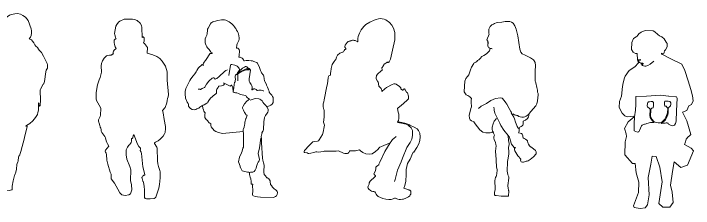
# Model space of a CAD drawing. Header units: millimetres. Extents: x -63086 to 144078, y -129912 to 13382.
# Drawn here: x -47885 to -42892, y -74558 to -73126 of the extents above; entities that cross this region are included whole.
import ezdxf

# ---------------------------------------------------------------- set-up
doc = ezdxf.new("R2010")
doc.units = ezdxf.units.MM
doc.layers.get('0').update_dxf_attribs({"lineweight": 0})
doc.layers.add('展開建具用', color=250, linetype='Continuous', lineweight=9)

# ---------------------------------------------------------------- blocks, each defined once
blk = doc.blocks.new('人物（CAD素材.com）9dd4a607')
at = {"color": 0, "linetype": 'ByBlock', "lineweight": -2}
for points in [[(83.9, 1297.8), (59.6, 1291.9), (43.5, 1285.9), (26.2, 1275.3), (5.9, 1256.9), (-11.4, 1236.9), (-14.1, 1228.7), (-17.8, 1191.5), (-16.5, 1178.8), (-11.7, 1163.7), (-8.1, 1161.3), (-5.3, 1153.9), (-0.9, 1115.3), (-3.6, 1113), (-15.9, 1109.6), (-21.8, 1101.8), (-22.5, 1096.1), (-24.4, 1094), (-36.5, 1089.4), (-50.4, 1075.9), (-73, 1028.5), (-89.3, 985.1), (-92.1, 982.5), (-106.4, 981), (-129.2, 972.1), (-159.3, 983.4), (-168.4, 984.5), (-198.3, 984.3), (-206.6, 982.4), (-221.1, 972.9), (-221.3, 970), (-216.5, 964.8), (-186.8, 945.5), (-166, 928.2), (-163.1, 921.2), (-162.6, 911.8), (-161.7, 906.7), (-155.1, 899.8), (-118.1, 872.3), (-117.2, 870.4), (-115.8, 867.6), (-112.9, 864.5), (-112.8, 861.4), (-115.3, 855.5), (-118.5, 837.1), (-118.6, 830.9), (-113.3, 816.5), (-106, 803.5), (-93.7, 787.8), (-186.6, 666.1), (-189.3, 658.6), (-188.8, 655.4), (-186.8, 654.8), (-139.4, 594.6), (-145.8, 588.8), (-147.2, 582.1), (-145.3, 579.1), (-147, 574.6), (-151.3, 567.4), (-152.8, 562.4), (-153.2, 554.6), (-153, 534.5), (-154.2, 529.8), (-159.6, 523.3), (-163.2, 519), (-171.4, 502.5), (-180.6, 484.1), (-195.3, 457.7), (-198.5, 445.1), (-198.4, 434.6), (-201.4, 429.5), (-215.7, 414.2), (-218.6, 408.5), (-219.6, 401.9), (-219.1, 385.4), (-220.5, 380), (-226.3, 371.9), (-232, 367.2), (-238.4, 362.9), (-244, 355.6), (-247, 348.2), (-247.5, 341.2), (-247.5, 335.5), (-250, 333.4), (-255, 330.4), (-259.8, 323.9), (-264.8, 310.7), (-266.5, 300.2), (-268.8, 292.8), (-277.9, 278.9), (-293.6, 243.6), (-307.2, 189.8), (-318, 143.7), (-322.8, 140.2), (-339.5, 135.4), (-348.5, 127.5), (-351.4, 118.8), (-352.4, 103.6), (-348.4, 96.3), (-347.5, 91.7), (-352.6, 74.9), (-371.6, 43.2), (-382.9, 31.7), (-389.6, 28.6), (-401.3, 27.7), (-406.6, 25.7), (-421.1, 9.4), (-422.2, -1.4), (-416.4, -14), (-412.6, -18.7), (-406.6, -22.3), (-396.7, -24), (-331.7, -25.6), (-326.1, -19.5), (-321.5, -14.9), (-318.3, -13.2), (-316.9, -14.4), (-314.2, -15.5), (-311.3, -15.8), (-310.1, -16.3), (-309, -17.6), (-308.4, -18.3), (-300.9, -19.4), (-289.8, -18.8), (-285, -17.4), (-281.2, -14.9), (-278.9, -11.7), (-278.5, -9.5), (-277.6, -9.9), (-273.8, -18.5), (-266.3, -29.1), (-251.3, -44.1), (-238.6, -49.8), (-223.7, -51.4), (-211, -48.8), (-189.7, -31.6), (-165, -9), (-122.6, 24.8), (-121.6, 26.6), (-121.1, 33.2), (-119.9, 34.9), (-117.5, 35.3), (-109.8, 33.1), (-99, 29.1), (-81.9, 25), (-60.9, 21.7), (-51.7, 19.5), (-41.6, 15.9), (-19.2, 6.2), (0, 0), (24.9, -3.6), (41.9, -2.6), (60, 1.7), (61.6, 2.9), (62.8, 4.6), (63.5, 30), (71.3, 68.6), (81.6, 108.2), (83.5, 113.7), (91, 133.4), (94.4, 154.2), (97.4, 189.4), (99.9, 197.2), (105.3, 207.7), (107.1, 212.9), (108.7, 223.8), (109.8, 236.8), (111.1, 244.3), (113.1, 249.3), (118.6, 259.1), (122.8, 269.6), (126, 284.7), (154.2, 384.2), (154.7, 388.7), (173.6, 469.4), (173.3, 471.2), (171.7, 471.9), (170.3, 471.8), (166.1, 471.1), (164.6, 471.3), (164.3, 472.1), (164.8, 473.1), (167.6, 475.4), (192.3, 489.9), (216, 509.2), (234.8, 533.5), (248.3, 557.4), (253.1, 570.9), (256.2, 589.8), (256.6, 615.6), (256.4, 636.9), (257.1, 640.8), (257.3, 641.2), (257.8, 641.3), (258.2, 641.2), (258.5, 640.7), (259.8, 632.2), (261, 622), (261.2, 620.9), (261.7, 619.6), (262, 619.2), (262.3, 618.9), (262.6, 618.8), (263, 618.8), (263.5, 618.8), (264.3, 619.1), (265.2, 619.6), (266, 620.2), (267, 621), (267.9, 621.9), (268.5, 622.6), (269, 623.4), (269.2, 624.1), (269.4, 624.9), (271.2, 660.7), (269.2, 736.6), (269.4, 739.1), (270.6, 742.7), (291.3, 778.7), (292.1, 779.6), (292.6, 780), (293.2, 780.3), (294.4, 781.1), (295.5, 782.1), (296.6, 783.6), (302.1, 798.7), (310.5, 871.3), (313.2, 881.6), (321.8, 896.3), (323.2, 902.6), (323.7, 911.6), (322.6, 922.1), (320.3, 931), (311.5, 951.7), (294, 986.4), (278.8, 1013.1), (269.7, 1022.6), (260.9, 1030), (257.7, 1037.5), (249.8, 1048.3), (238, 1059.9), (231, 1067.7), (223, 1082.6), (213.9, 1096.6), (204.5, 1106), (199.2, 1109), (193.3, 1110.9), (189.1, 1112.7), (198.4, 1125.9), (203.6, 1138), (206.4, 1153.6), (206, 1170.7), (203.1, 1186.2), (180, 1247.4), (160.6, 1271.9), (143, 1285.4), (124.5, 1293.6), (103.1, 1298.6)], [(-208.6, 170), (-210, 178.6), (-213.7, 182.8), (-218.4, 182.6), (-221.7, 179.9), (-231.3, 164.5), (-262, 107.9), (-259.6, 101.4), (-260, 96.3), (-264.9, 87), (-273.2, 76.4), (-274.4, 71.9), (-273, 59.7), (-272.6, 20.9), (-273.7, 15.2), (-273.9, 13.5), (-273.7, 13.3), (-273.3, 13.3), (-272.7, 13.8), (-271.9, 14.8), (-265.7, 24.3), (-258.2, 33.3), (-252.8, 38.3), (-224, 60.8), (-219.2, 63.6), (-218.5, 64.7), (-219.1, 65.6), (-221.6, 67.3), (-223.1, 71.1), (-222.4, 84.3)]]:
    blk.add_lwpolyline(points, close=True, dxfattribs=at)
blk = doc.blocks.new('人物（CAD素材.com）7047e06e')
at = {"color": 0, "linetype": 'ByBlock', "lineweight": -2}
blk.add_lwpolyline([(-104.8, 1292.8), (-135.8, 1276.8), (-145.8, 1268.8), (-157.9, 1253.2), (-164.8, 1239.8), (-171.5, 1214.2), (-175.1, 1185.9), (-174.4, 1177.4), (-168.9, 1158.9), (-165.4, 1150.9), (-163.4, 1148.3), (-163.4, 1147.4), (-164.1, 1146.8), (-166.1, 1146.3), (-169.4, 1145.4), (-172.4, 1143.8), (-175.1, 1140.9), (-177.4, 1136.6), (-178.8, 1130.4), (-179.2, 1120.4), (-176.9, 1106.7), (-170.9, 1088.2), (-164.2, 1076.3), (-177.2, 1063.8), (-182.4, 1057.1), (-185.6, 1050.6), (-186.7, 1044.7), (-186, 1041.3), (-184, 1037.5), (-184, 1037), (-184.4, 1036.6), (-185.4, 1036.4), (-186.5, 1036.3), (-187.9, 1035.8), (-189.7, 1034.9), (-191.9, 1033.3), (-193.2, 1032.1), (-195.2, 1030.4), (-197.7, 1029.1), (-200.1, 1028.3), (-212.4, 1027.3), (-225.4, 1025.5), (-234.8, 1021.6), (-245.1, 1013.2), (-251.8, 1005.4), (-262.8, 986.8), (-271.5, 965.8), (-273.9, 950), (-271.8, 901.8), (-273.6, 892.7), (-281.3, 864.2), (-288.9, 846), (-301, 810.2), (-305.3, 782.7), (-309.6, 751.4), (-311.2, 706.3), (-307.8, 693.4), (-279.4, 643.5), (-275.2, 634.8), (-278.9, 587.4), (-281.4, 575.6), (-292.3, 551.5), (-292.5, 543.5), (-289.7, 531.6), (-288.1, 526.8), (-284.7, 509.4), (-282.2, 500.5), (-280.3, 497.7), (-277, 490.8), (-274.4, 480.2), (-273.1, 469.4), (-269.5, 460), (-262.1, 447.9), (-253.6, 438.9), (-246.5, 429), (-242.4, 419.2), (-237.5, 398.4), (-233.3, 386.4), (-226.2, 375.8), (-217.7, 359), (-243, 329.2), (-244.9, 322.4), (-242.7, 315.3), (-237.2, 307.1), (-234.4, 296.1), (-231.2, 256.3), (-225.9, 225.6), (-207.4, 168), (-201, 151.8), (-200.2, 118), (-176.1, 87.1), (-151.8, 43.1), (-137, 15.1), (-120.9, 1.8), (-96.5, -4.4), (-69.7, 1.2), (-57.3, 8.7), (-48.5, 37.6), (-50.9, 73.5), (-57.3, 105.3), (-56.9, 183.9), (-63.7, 208.5), (-84.4, 262.2), (-90.5, 295), (-90, 331.7), (-81.3, 350.9), (-70.3, 366.5), (-65.5, 368.5), (-57.1, 378.6), (-53.3, 386.4), (-51.8, 394.4), (-51.2, 411.7), (-50.7, 413.2), (-49.3, 414.6), (-45.8, 415.5), (-42.9, 416.6), (-41.4, 419.6), (-40.8, 425.6), (-39.7, 431), (-37.9, 435.1), (-36.6, 436.9), (-35.5, 439.8), (-35, 442.4), (-34.9, 444.2), (-34.7, 444.5), (-34.4, 444.6), (-34.1, 444.3), (-31.8, 439.4), (-26.5, 425.3), (-7.2, 373.9), (3.5, 355.4), (14.3, 343.3), (14.3, 337.4), (13.2, 325.9), (18.9, 315.4), (21.5, 304.7), (32.7, 205.6), (46.4, 149.3), (46.2, 147.4), (45.1, 145.8), (43.8, 145.3), (42.6, 145.1), (40.7, 144.4), (35, 141), (30.4, 137.1), (27.6, 133.9), (26.4, 131), (25.9, 126.9), (26.5, 119.9), (31.6, 101.2), (33.6, 97.5), (36.7, 93.3), (40.9, 62), (43.9, 38.2), (44.5, 9.2), (45.3, 7.1), (44.4, 0), (43.5, -9.2), (45.6, -19.6), (48.7, -25.2), (58.8, -28.6), (85.8, -29.2), (116, -26.2), (123.1, -22.3), (128.9, -15.4), (150.7, 50.6), (155.9, 76.8), (159.2, 124.8), (159.5, 169.8), (157.8, 178.4), (152.2, 193.7), (147.2, 207.8), (142.2, 227.4), (139.1, 251), (136.4, 342.9), (134.7, 350.8), (119.1, 378.3), (118.9, 382.5), (124.3, 387.5), (145.5, 398.3), (159.9, 408.8), (181.9, 431.3), (192.6, 448.4), (196.5, 459.4), (197.7, 488.3), (198.2, 503.3), (188.4, 553.8), (181.8, 603.8), (178, 621.4), (196.2, 642.3), (208.5, 676.2), (211.8, 694.5), (212.7, 707.6), (219.2, 721.2), (220, 738.2), (210.9, 842.9), (210.5, 903.9), (199.7, 946.3), (174.3, 983.1), (158.1, 1002.5), (134.1, 1017.2), (104.7, 1029.6), (64.1, 1042.9), (66.8, 1083.4), (52.3, 1104.1), (43.5, 1113.4), (36.1, 1117.2), (41.6, 1130.8), (43, 1141.3), (41.8, 1154.9), (38.2, 1159.8), (35.3, 1161.3), (33.4, 1161.2), (26.5, 1158.3), (25.1, 1231.7), (23.2, 1246), (12.2, 1262.5), (-9.1, 1281.2), (-29.6, 1290.3), (-43.3, 1292.2)], close=True, dxfattribs=at)
blk = doc.blocks.new('人物（CAD素材.com）f7eeb1be')
at = {"color": 0, "linetype": 'ByBlock', "lineweight": -2}
blk.add_lwpolyline([(-199.4, 1287.1), (-212.4, 1282.3), (-219.3, 1279.9), (-227.1, 1277), (-231.2, 1273.5), (-235.6, 1267.3), (-253.7, 1234), (-257.3, 1227.2), (-259.1, 1220.5), (-260.1, 1193.9), (-262.4, 1183.1), (-269.8, 1167.9), (-274.3, 1156.2), (-274.6, 1127.6), (-272.6, 1118.5), (-267.4, 1107), (-263.1, 1096.9), (-257.9, 1089.6), (-252.3, 1084.5), (-246.5, 1077.7), (-235.7, 1061.9), (-235, 1061.6), (-234.4, 1061.3), (-233, 1058.5), (-231.4, 1053.9), (-230.4, 1052.9), (-229.2, 1052.6), (-227.7, 1052.9), (-226.3, 1052.4), (-225, 1050.8), (-223.9, 1048.5), (-227.2, 1048.1), (-233.2, 1048.2), (-240.2, 1047.2), (-242.2, 1046.1), (-268.6, 1004.1), (-269.3, 1002.5), (-269.5, 1000.6), (-270.2, 999.4), (-274.9, 993.7), (-282.8, 984.9), (-287, 977.6), (-289.3, 970.8), (-290.1, 965.9), (-297.1, 966.6), (-298.1, 966.4), (-299.9, 965.5), (-323.8, 942.8), (-330, 935.3), (-337.7, 922.4), (-341.7, 913), (-345.9, 905.1), (-350.6, 898.7), (-362.7, 882.9), (-380, 860.8), (-388.2, 850.2), (-416.8, 790.4), (-422.1, 769.5), (-421.9, 741.7), (-418.8, 730.6), (-418.9, 727.2), (-419, 718.8), (-408.5, 690.5), (-400.8, 680.6), (-398.6, 673.6), (-396.8, 661.1), (-391.4, 651), (-382.5, 643.1), (-370.2, 637.6), (-353.5, 635.3), (-343, 636.4), (-336.7, 640.4), (-322.9, 647.3), (-314.8, 652.9), (-313.4, 653.3), (-299.1, 662.4), (-296.5, 663.4), (-295.5, 662.5), (-291.3, 645.6), (-288.6, 633.8), (-285.4, 624.6), (-281, 617.4), (-276.2, 612.8), (-275.4, 611), (-275.4, 608.6), (-277.4, 601.1), (-278.7, 592.9), (-278.7, 586.4), (-277, 578.8), (-273.6, 571.6), (-267.2, 563.2), (-259.3, 554.8), (-254.2, 548.1), (-251.4, 543.9), (-246.4, 539), (-242.2, 536.5), (-234.8, 530.2), (-234.7, 518.8), (-231.2, 509.8), (-209.7, 482.6), (-197, 474.7), (-178.4, 468.3), (-146.8, 460.9), (4, 473.6), (5.7, 461.6), (7.1, 371), (5.7, 359.5), (0.3, 351.3), (-3.5, 331), (-8.4, 317.2), (-23, 285.8), (-30, 251.5), (-18.4, 220.9), (-17.8, 217.6), (-18.2, 214.1), (-17.7, 212.6), (-15.7, 211.7), (-14.8, 209.6), (-14.2, 206), (-6.8, 189.9), (-4.4, 186.2), (36.3, 175.9), (45.6, 174.7), (49.6, 174.6), (50.7, 158.2), (52.7, 148.2), (56.3, 139.4), (59.7, 126.8), (62.3, 108.2), (62, 102.2), (61.7, 94.8), (63.5, 90), (66, 87.9), (70, 87.4), (72.7, 87.7), (73.3, 87.6), (73.9, 86.8), (71.3, 76.2), (71.4, 74.1), (75.4, 42.9), (75.6, 36.6), (72.8, 14.9), (73.4, 8.7), (75.4, 5), (78.7, 1.9), (92, -2.8), (108.8, -6), (130.2, -8), (226.2, -10.5), (241.2, -3.3), (249.2, 2.9), (254, 12.7), (255, 25.8), (254, 32.8), (249, 40.4), (239.2, 48.9), (230.3, 54.3), (225.5, 58.7), (220.3, 65.5), (212.9, 77.6), (209.5, 80.9), (205.9, 83.1), (204.5, 84.9), (204.1, 86.3), (203.8, 88.4), (203, 103.7), (201.3, 112), (197.6, 120.5), (192.1, 127.4), (185.2, 132.3), (182.4, 133.3), (178.6, 134), (175.6, 136.1), (172.2, 141.9), (168, 147.8), (162, 153.8), (159.3, 157), (158, 159.6), (157.1, 162.7), (155.9, 170.1), (154.4, 185.5), (154.7, 190.8), (157.8, 217.3), (157.5, 227), (153.4, 244.9), (147.9, 263.9), (145.4, 279.1), (139.6, 391.9), (138.2, 404), (138, 414.1), (138.5, 421.1), (138, 426.7), (136.2, 434), (136.2, 438.6), (140.9, 456.5), (142.4, 464.8), (142.2, 466), (142, 467.1), (142.7, 469.1), (144.1, 470.9), (148.6, 476.4), (150.2, 479.9), (152.1, 489.5), (154.4, 546.5), (161.2, 578.2), (167, 591.9), (180.2, 608.9), (185.7, 617.1), (188.1, 627.6), (187.6, 638.3), (177.2, 657.2), (196.7, 663.7), (208, 669.3), (215.6, 675), (220.4, 681.1), (223.5, 689.1), (224.8, 697.1), (225.2, 717.3), (223.6, 724.9), (219.3, 732.9), (213.3, 741.2), (205.3, 750.7), (199.3, 757.7), (197.1, 761.3), (195.6, 765), (193.6, 772.5), (190.6, 781.7), (187.7, 788), (181.5, 800), (175.4, 816.1), (175.2, 818.4), (172.2, 825.7), (163.2, 841.5), (161.1, 848.3), (158.8, 862.4), (154.4, 880.8), (152.3, 888.6), (147.9, 895), (140.5, 902.9), (137.8, 906.3), (135.6, 909.9), (135.3, 911.3), (135.1, 913.1), (133.8, 917.6), (131.8, 922.3), (124.7, 944.6), (119.5, 957.1), (106.5, 979.5), (105, 981), (103.3, 981.7), (101.7, 981.8), (89.8, 987), (82, 990.4), (72.8, 993.1), (62.8, 994.7), (45.2, 996.1), (25.3, 995.9), (14.1, 994.8), (9.8, 993.9), (8.9, 994.7), (7.7, 997.3), (6.1, 1002.7), (2.3, 1008.6), (-4.3, 1014.8), (-12.8, 1019.8), (-18.6, 1021.4), (-27.4, 1021.7), (-25, 1037), (-22.9, 1064.5), (-25.3, 1076.5), (-29.3, 1083.2), (-34.1, 1086.9), (-39.6, 1088.2), (-45.6, 1088.2), (-42.9, 1113.1), (-41.1, 1118.8), (-34.3, 1129.7), (-29.3, 1139.8), (-27.7, 1144.9), (-26.4, 1152.5), (-26.1, 1160.5), (-28.4, 1179.9), (-32.8, 1199.1), (-37.4, 1209.4), (-44, 1220.2), (-50.4, 1232.1), (-54.5, 1237.2), (-60.3, 1244.7), (-66.1, 1254.3), (-78.8, 1266.6), (-99.3, 1281), (-114.7, 1289.3), (-124.2, 1292.9), (-132.9, 1295.1), (-144, 1296.4), (-154.5, 1296), (-182.5, 1291.5), (-192.9, 1289.1)], close=True, dxfattribs=at)
for points in [[(-290.1, 966.2), (-289.8, 957.3)], [(-101.7, 886.2), (-89.5, 963), (-86.1, 967.4), (-80.3, 968.3), (-56.7, 962.5), (-39.9, 954.6), (-29.8, 946.3), (-24.4, 938.6), (-22.6, 931.6), (-25.2, 923.2), (-39.3, 900.8), (-39.5, 899.4), (-38.9, 898.5), (-37.6, 898.1), (-36.2, 898.2), (-15, 911.6), (-3.4, 917.4), (6.8, 921.6), (18.2, 925.2), (27.9, 927.4), (34.3, 928.3), (45.9, 928.6), (46.6, 928.8), (47, 929.1), (47.2, 929.3), (47.2, 929.6), (47.1, 929.9), (44.3, 933.1), (43, 934.1), (40.9, 935.1), (38.6, 935.9), (35.8, 936.2), (31.9, 935.8), (26.6, 934.6), (6, 926.8), (-11.2, 919), (-20.3, 913.1), (-26.2, 909.7), (-27.5, 910.3), (-28.1, 912.2), (-27.4, 915.5), (-25.4, 918.3), (-0.1, 939.9), (12.5, 948.6), (21.1, 952.2), (26.2, 952.6), (31.5, 950.7), (35.8, 945.8), (39.3, 941.5), (42.2, 939.5), (45, 938.4), (47.5, 936.8), (52.6, 932.4), (58.2, 926.6), (48.7, 862.4), (48.4, 844.2), (52.3, 834.6), (63, 819.8), (64.2, 815.5), (66.9, 810.3), (69.5, 804.3), (70.6, 796.8), (70, 788.8), (68.2, 785.7), (66.4, 782.6), (66.7, 780.5), (69.3, 780.8), (83, 788.1), (88.9, 788.6), (95.2, 786.7), (100.5, 782.9), (104.2, 777.7), (106.3, 776.1), (110, 777.1), (119, 778.2), (137, 778.2), (148.1, 776.5), (153.3, 774.5), (154.3, 772.3), (154.3, 772.3)], [(-327.5, 785.8), (-312.5, 785.7), (-311.8, 785.5), (-311.3, 784.9), (-311.2, 784.3), (-311, 784), (-310.6, 783.9), (-297.4, 789.8), (-280.6, 799), (-278.2, 801), (-275.2, 804.5), (-264.4, 823.5), (-249.3, 844.4), (-246, 847.6), (-224.1, 866.8), (-217.4, 869.5), (-211.8, 869.2), (-206.7, 866.3), (-201.7, 858.7), (-189.7, 864.6), (-171.3, 879.7), (-134.3, 915.5), (-122.7, 923.3), (-111.5, 927.2)], [(-35.9, 848.2), (-35.7, 894.4), (-45, 893.9), (-47.8, 892.7), (-51.9, 888.1), (-53.9, 880.5), (-53.9, 873.8), (-53.3, 857), (-54.7, 850.9), (-54.8, 843), (-56.1, 839.1), (-57.3, 838), (-58.8, 836.7), (-62.8, 818.9), (-65.4, 801.5), (-67.7, 775.7)], [(-296.5, 663.4), (-289.4, 668.5), (-283.4, 671.6), (-262.7, 682.6), (-259.3, 685.1), (-255.8, 689.6), (-249.1, 702.2), (-236, 718.7), (-222.6, 732.3), (-216.1, 737.5), (-197.5, 752.6), (-193.2, 757.6), (-191.9, 761.3), (-191.3, 780.3), (-189.8, 786.5), (-180.1, 799.2), (-178.3, 803.2), (-176.9, 807.3), (-172.6, 808.6), (-156.3, 810.2), (-139.8, 815.6), (-132.1, 821.8)], [(-140.1, 832.2), (-138.6, 829.9), (-135.8, 829.4), (-92, 809), (-89.4, 809.1), (-88.5, 809.5), (-81.3, 814.6), (-79.8, 814.7), (-78.5, 813.5), (-71.7, 796), (-70.8, 766.1), (-63.4, 762.5), (-53.3, 759.3), (-43, 758.1), (-29.9, 753.4), (-15.3, 747.9), (8.2, 742.9), (23.7, 738.4), (26.6, 735.3), (27.9, 729.6), (35.3, 721.5), (50.6, 711.4), (31.3, 697.1), (14.4, 679.1), (2.9, 662.2), (-0.1, 652), (-0.3, 645.3), (5.1, 631.2), (13, 615.3), (16.1, 611.7), (20.5, 605.8), (24.5, 598.3), (27.3, 596.4), (34.4, 596.1), (25.9, 572.2), (24.3, 570.4), (22.7, 567.5), (16.5, 544), (15.8, 538.3), (15.7, 530), (14.6, 522.2), (11.2, 507), (7, 495.1), (4.7, 488.8), (4.1, 484.2), (4, 473.6)], [(55.2, 705.7), (91.1, 716.8), (118.8, 716), (125.7, 713.1), (132.6, 708.1), (142.4, 699.1), (148.2, 690.1), (155.2, 680.3), (163, 673.3), (170.6, 667), (177.2, 657.3)], [(132.9, 425.3), (129.9, 411.5), (129.1, 390.2), (124, 354.4), (114.2, 312.7), (118.7, 290.4), (123.8, 270.1), (121.1, 260.1), (114.2, 250.4), (109.5, 239.3), (104.8, 224.9), (102.3, 216.6), (99.1, 204.7), (92.4, 190.1), (84.8, 181.3), (74.8, 176.9), (58.7, 174.9), (49.7, 174.3)]]:
    blk.add_lwpolyline(points, dxfattribs=at)
blk = doc.blocks.new('人物（CAD素材.com）ee75d142')
at = {"color": 0, "linetype": 'ByBlock', "lineweight": -2}
blk.add_lwpolyline([(-15.5, 1322.1), (-31.8, 1320.1), (-50.6, 1314.9), (-65.4, 1310.6), (-95.1, 1296.5), (-126.1, 1277.3), (-141, 1264.2), (-159.6, 1240.2), (-172.4, 1214.7), (-181.6, 1191.3), (-183.7, 1175.7), (-184, 1153.8), (-184.3, 1152), (-184.7, 1151.4), (-185.4, 1151.2), (-186.4, 1151.4), (-186.9, 1151.7), (-187.8, 1152.4), (-190.2, 1154.1), (-192.9, 1155.6), (-199.6, 1158.3), (-204, 1159.7), (-210.8, 1161.6), (-216.8, 1162.6), (-224.5, 1162.6), (-232.1, 1160.9), (-236.7, 1158.6), (-241.8, 1156.3), (-244.1, 1155.9), (-245.9, 1156.7), (-248.7, 1156.9), (-255.7, 1153.9), (-263.3, 1147), (-276.1, 1126.9), (-280.3, 1117.5), (-280.7, 1114.4), (-280.1, 1111.2), (-272.4, 1101.1), (-272, 1095.7), (-274.2, 1096), (-279, 1094.1), (-284.4, 1086.8), (-290.4, 1077.4), (-293.4, 1075.1), (-297.3, 1073.9), (-316.5, 1068.1), (-334.6, 1051.8), (-341.7, 1039.5), (-346.8, 1022.1), (-350.7, 1015.3), (-359, 1007.2), (-372.4, 983.8), (-379.2, 954.6), (-381.4, 929.9), (-383.9, 921.9), (-384.7, 914.8), (-383.9, 908.9), (-385.1, 906.4), (-388.7, 904.9), (-396.2, 901.3), (-400, 896.9), (-402.1, 887.1), (-406.9, 842.4), (-413.1, 824.1), (-432, 723.9), (-433.7, 708.9), (-439.3, 694), (-438.8, 672.4), (-435.2, 653.1), (-432.2, 648.7), (-432.6, 597.6), (-435.7, 560.6), (-432, 546.9), (-428.7, 539), (-431.4, 527.1), (-438.1, 486.7), (-444.6, 469.7), (-467.9, 429.4), (-474.1, 422.5), (-480.4, 419.8), (-502.5, 419.2), (-514, 414.7), (-540.6, 389.5), (-575.9, 351.5), (-578.9, 344.6), (-577.9, 339.4), (-575.4, 338.2), (-556.9, 334.6), (-548.2, 330.1), (-543.5, 330.2), (-530, 332.8), (-508.6, 337.1), (-491.9, 343.2), (-484.7, 343.1), (-473.7, 339.2), (-439.8, 345.9), (-432.4, 346.7), (-416, 347), (-359.3, 346.6), (-343.6, 347.2), (-326.1, 349.6), (-289.2, 332.4), (-280.2, 330.8), (-260, 331.1), (-255.8, 333.1), (-250.2, 338.6), (-245.5, 346.5), (-244.2, 348.8), (-239.6, 350.2), (-214.3, 349.7), (-201, 350.8), (-172, 357.5), (-165.1, 350.9), (-147.4, 337.6), (-125.1, 328.3), (-101.6, 324.6), (-79.8, 328.3), (-53.5, 345.3), (-36.9, 359.8), (-26.8, 371.2), (-22.2, 377.3), (-11, 382.7), (52.5, 408.9), (14, 345.5), (-23.9, 265.7), (-29.5, 252.7), (-31, 246.4), (-36.4, 241.7), (-47.6, 233.6), (-51, 228.7), (-52.5, 220.1), (-52.8, 214.1), (-57.3, 198.8), (-65.6, 180.2), (-65.4, 175.1), (-62.4, 172.2), (-58.2, 170.3), (-54.9, 167.4), (-55.2, 164.6), (-65.8, 150.3), (-70.9, 145.2), (-81.4, 137.8), (-93.8, 126.4), (-101.3, 114.7), (-100.8, 108.4), (-101.5, 104.2), (-108, 88.8), (-109.9, 82.4), (-108.3, 74.6), (-102.5, 66.9), (-92.1, 58), (-82.8, 53.1), (-75.3, 51), (-67.2, 50.3), (-59.2, 48.4), (-53.8, 41.2), (-50.4, 32), (-45.5, 23.3), (-33.7, 14.1), (-17.3, 5.7), (0, 0), (20.6, -5), (43.7, -7.7), (60.6, -6.9), (75.9, -2.3), (84.9, 0.6), (88.5, 2.4), (93.1, 1.4), (102.8, -3), (109.4, -5.4), (118.8, -7.3), (129, -7.9), (143.4, -6.5), (152.3, -4.4), (169.4, 1.9), (187.4, 12.3), (197.2, 20), (199.2, 22.7), (200, 26.6), (200.8, 28.2), (202.8, 29.7), (204.9, 31.6), (205.7, 37.3), (205.5, 45.6), (204.4, 52), (203.3, 54.6), (201.9, 56.5), (199.2, 59), (197.9, 59.9), (196.3, 60.6), (195.4, 60.8), (194.1, 60.9), (192.8, 61.2), (190.9, 62), (175.7, 69), (152.6, 76.2), (160, 95.8), (166.6, 117.2), (169.1, 123.9), (170.5, 177.1), (171.6, 212.5), (180.4, 255.5), (200.3, 288.5), (220.7, 335.7), (223.1, 339.5), (226.3, 340.6), (249.7, 374.7), (263.2, 400.9), (271.1, 425.6), (273.7, 452.3), (271.9, 480.4), (262.2, 499.7), (251.9, 512.1), (230.3, 524.8), (198.5, 539.1), (189.5, 542.6), (161, 552.8), (127.4, 560.1), (110.7, 561.3), (109.4, 561.9), (108.3, 563.1), (108.5, 564.2), (109.3, 565.5), (110.2, 566.4), (111.9, 567.8), (113.1, 569.2), (115, 573.3), (117.5, 587.1), (117.4, 618.6), (114.9, 626.5), (111.6, 634.9), (107, 662.1), (126.1, 677.7), (130.7, 680), (177.9, 723.3), (189, 732.3), (187.4, 752.6), (180.1, 774.9), (174, 780.2), (162.8, 797.3), (157.6, 804.6), (151.1, 802.8), (145.3, 794.6), (142.9, 795), (135.6, 799.9), (132, 804.3), (130.7, 811.9), (128.3, 816.2), (121.7, 822), (96.3, 839.2), (90.1, 841.2), (80.1, 841.5), (67.5, 838), (25.3, 816.3), (13.3, 806.6), (-7.2, 786.9), (-7.9, 786.6), (-8.4, 787), (-8.7, 788.6), (-9.1, 796.9), (-9.7, 801.2), (-10.8, 803.9), (-12.7, 806.8), (-28.9, 824.6), (-31, 829), (-32, 836.6), (-33.1, 848.9), (-34.8, 854.4), (-39.9, 862.2), (-49.1, 879.3), (-50.2, 887.1), (-46, 903.3), (-44.8, 905.7), (-42.6, 908), (-41.5, 909.8), (-41.1, 912), (-40.4, 913.6), (-35.6, 918.5), (-18.9, 933.9), (-15.2, 936.4), (-6.4, 942.5), (-4.5, 946.4), (-5, 950.1), (-8.3, 954.7), (-8.9, 956.7), (-8, 958.8), (-4.7, 961.4), (-2.9, 963.9), (0.2, 969.7), (5.5, 982.1), (8.6, 986.1), (20.9, 994.5), (28.2, 999.8), (32, 1001.8), (32.8, 1001.8), (33.7, 1001.3), (34.9, 1000.1), (36.7, 999.5), (38.8, 999.6), (41.8, 1000.7), (44.4, 1002.6), (46.6, 1004.9), (49.1, 1008.3), (56.4, 1023.9), (71.5, 1090.6), (87.1, 1165), (88.6, 1219.8), (78.2, 1251), (65.7, 1274.2), (47.9, 1293.1), (22.3, 1312.4), (9.6, 1317.7), (-5, 1321.3)], close=True, dxfattribs=at)
for points in [[(107.7, 557.6), (137.3, 553.8), (171, 544.6), (187.7, 536.5), (206.5, 518.6), (217.6, 498.4), (218.1, 463.1), (212.9, 436.5), (200.8, 411.7), (176.3, 374.2), (143.2, 296.2), (133.5, 268.7), (107.4, 208.1), (89.3, 139), (86.1, 123.8)], [(97.4, 454.7), (79, 441.4), (69.5, 432), (59.8, 418.9), (52.5, 408.9)]]:
    blk.add_lwpolyline(points, dxfattribs=at)
blk = doc.blocks.new('人物（CAD素材.com）196ad07f')
at = {"color": 0, "linetype": 'ByBlock', "lineweight": -2}
blk.add_lwpolyline([(-26.7, 1275.1), (-37.2, 1272.9), (-49.4, 1268.7), (-57.4, 1263.9), (-63.3, 1260.5), (-70.3, 1258), (-75.4, 1254.2), (-81.8, 1245.7), (-89.4, 1232.8), (-91.2, 1227.9), (-92.3, 1202.4), (-91.5, 1195.4), (-89.7, 1189.5), (-106.8, 1147.4), (-99.3, 1139.3), (-98, 1137), (-97.6, 1134.2), (-98.1, 1131.5), (-98, 1129.4), (-97.1, 1126.8), (-97, 1124.3), (-97.6, 1122), (-98.7, 1120), (-99.2, 1113.6), (-98.6, 1104.6), (-97.2, 1097.8), (-94.1, 1093), (-89.2, 1089.5), (-80.8, 1085.8), (-86.8, 1067.5), (-90.7, 1061.8), (-109.2, 1046.5), (-129.5, 1033.8), (-142.8, 1025.3), (-154.8, 1012.2), (-166.3, 1000.8), (-173.9, 995.7), (-180.1, 990.1), (-186.6, 984.9), (-191.9, 982.1), (-198.8, 979.1), (-202.3, 975.4), (-218.7, 946.4), (-227.4, 927.6), (-237.5, 891.3), (-248.1, 878.3), (-261.3, 863.3), (-268.6, 843.8), (-273.7, 769.3), (-274.1, 765), (-264, 750.6), (-257.7, 744.9), (-246.3, 738.2), (-232, 728.6), (-218.5, 716.3), (-221.4, 704.5), (-222, 695.9), (-221.4, 685.1), (-219, 661.9), (-219.1, 656.4), (-222.9, 643.9), (-235.1, 592.3), (-232.6, 573.1), (-228.1, 561.1), (-219.3, 553.3), (-205.9, 547.4), (-200.8, 544.5), (-193.3, 530.6), (-158.2, 486.2), (-135.8, 470.3), (-114.5, 464.7), (-83.1, 464.8), (-71.4, 466.6), (-66.1, 469.1), (-62.3, 473.8), (-61.7, 474.8), (-61.3, 474.9), (-61, 474.5), (-60.9, 471.1), (-60.5, 469.1), (-59.6, 467.2), (-58.9, 466.6), (-57.9, 465.1), (-56.5, 461.6), (-55.1, 456.6), (-52.3, 451.7), (-50.9, 448.6), (-52.9, 442.3), (-55.4, 435.4), (-56.1, 426.3), (-53.5, 415.7), (-43.7, 394.4), (-39.7, 379.6), (-39, 368.4), (-42.6, 330.4), (-42.9, 322.1), (-39.9, 304.5), (-37.2, 265), (-35.5, 213.2), (-30.6, 196.3), (-29.6, 188.2), (-34.3, 149.1), (-36.7, 143.5), (-43.1, 136), (-46.3, 127.7), (-47.5, 110.8), (-44.4, 55.1), (-45.4, 46.1), (-49.1, 27.8), (-50.1, 18.2), (-49.7, 8.5), (-48, 5.6), (-45, 3.9), (-38.5, 3), (0, 0), (43.2, -1.5), (49.4, -0.9), (51.6, 0.8), (52.9, 3.9), (53.7, 9.4), (54.5, 29.2), (54.1, 37.4), (53.6, 40.7), (52, 47.1), (50.9, 53.4), (50.9, 54.8), (51, 55.8), (49.8, 62.9), (48.5, 70.2), (48.7, 76.9), (55.9, 132.3), (54.2, 140.7), (47.3, 155.6), (45.7, 172.1), (42.1, 180.7), (45.8, 252.9), (51.1, 278.3), (54.6, 310.7), (54, 332.1), (51.8, 349.9), (53.2, 358.8), (58.3, 377.6), (57.1, 388.8), (53.9, 405.8), (49.1, 445.8), (56.1, 437.8), (59.3, 432.5), (62, 423.3), (71.1, 389.2), (75.1, 381.7), (95.3, 356.7), (98.3, 354.2), (99.9, 354.6), (100.7, 356.9), (100.8, 359), (101.3, 359.1), (102.5, 357.4), (103.2, 356), (102.4, 353.8), (99.7, 352.3), (96.8, 348.7), (95.8, 344.4), (96, 340.8), (98.4, 333.4), (105.6, 319.6), (120.7, 296.1), (124, 292.5), (128.5, 289.2), (132.9, 285), (136.8, 279.4), (139.3, 276.4), (142.4, 272.1), (141, 264.5), (142.2, 256.1), (145.4, 251.6), (154.6, 249.1), (163.4, 248.8), (170, 250.8), (177.2, 253.7), (182.8, 255.3), (189.6, 256.8), (196.2, 259.1), (212.1, 268.4), (235.6, 287.6), (255, 311.1), (256.2, 315.4), (255.7, 324.2), (254.4, 330), (251.6, 334.1), (235.4, 347.7), (215.9, 361), (214.3, 361.2), (212.5, 361.8), (210.8, 363.4), (206.7, 369.9), (199.1, 381.3), (195.2, 390.8), (192.2, 405.6), (188, 411.6), (177.3, 418.2), (167.2, 422.6), (160.2, 427.9), (158, 435.3), (157.6, 443.3), (153, 454.6), (148.6, 459.8), (139.2, 463.5), (127.3, 464.8), (129.3, 470.8), (130.7, 477.9), (131.6, 493.6), (133.6, 501.2), (137, 505.4), (144.9, 510.3), (154.2, 515.7), (159.1, 520.4), (161.1, 526.4), (160.5, 550.3), (178.1, 559), (191.4, 569), (199, 582.6), (201.1, 592.8), (201.3, 600), (202.9, 603), (214.6, 618), (216.9, 621.4), (252.4, 664), (259.9, 676.9), (265.3, 699.5), (271.5, 743.2), (270.2, 755.1), (266.8, 763.4), (265.7, 779.2), (261.8, 799.2), (252.9, 833.5), (250.1, 839.7), (249.3, 845.6), (248.3, 892.5), (247.8, 917.6), (251.9, 960.6), (249.8, 982.5), (241.1, 995), (235.3, 1001.7), (214, 1015.7), (175.4, 1036.6), (153.4, 1046.3), (142.8, 1058.4), (135.6, 1079.3), (122.3, 1177), (109.5, 1227.8), (99.1, 1252.2), (86, 1270.5), (74.9, 1278.8), (62.9, 1282.9), (48, 1284.2), (28.6, 1283.6), (15.5, 1281.2), (4.7, 1278)], close=True, dxfattribs=at)
for points in [[(-80.8, 1085.8), (-77.7, 1084.7), (-72.9, 1083.6), (-68.1, 1083.2)], [(-167.6, 642.5), (-147.9, 661.6), (-109.5, 680.4), (-77.1, 702.4), (-42.5, 718.3), (-7.1, 721.8), (6, 718.7), (21.1, 701.8), (33.5, 684.1), (40.7, 674.4), (58.1, 642.6), (70.9, 621), (74.3, 615), (74.3, 613.8), (73.5, 612.6), (80.4, 599.4), (92.5, 579), (97.4, 567.6), (104.9, 543.1), (114.7, 519.5), (116.7, 512.3), (125.4, 497.3)], [(-56.1, 653.6), (-55.6, 653.8), (-54.8, 653.2), (-54.3, 650.5), (-53.2, 642.1), (-52, 627.7), (-50.6, 620.6), (-46.5, 609.5), (-17.9, 550.5), (-11.1, 535.5), (-3.4, 517.8), (19.2, 483.3), (49.1, 445.8)], [(85.4, 604.9), (96, 598), (103.2, 594.9), (110, 593.4), (114.1, 593), (119, 592.2), (120.8, 590.8), (122.8, 588.5), (127.7, 585.7), (137.3, 582.9), (150.7, 581), (163.2, 581.1), (172.9, 582.3), (178.2, 583.6), (183.6, 586.1), (190.8, 591.5), (202.9, 603)], [(-36.4, 571.3), (-51.9, 551.1), (-60.1, 532.1), (-67.5, 506.7), (-68.2, 497.7), (-66.8, 489.5), (-63.6, 480.6)]]:
    blk.add_lwpolyline(points, dxfattribs=at)
blk = doc.blocks.new('人物（CAD素材.com）2b133f6d')
at = {"color": 0, "linetype": 'ByBlock', "lineweight": -2}
for points in [[(318.6, 848.6), (298, 910.8), (275, 987.3), (251.5, 1033.6), (177.6, 1071.6), (106.4, 1108.7), (102.8, 1111.3), (102, 1113.5), (102.1, 1115.4), (103.9, 1114.4), (106.8, 1111.4), (111, 1110), (115.4, 1110), (120.6, 1112), (122.9, 1116.5), (123.8, 1121.9), (124.3, 1131.2), (133.5, 1139.8), (143.7, 1160.9), (144.7, 1185.7), (137.3, 1197.1), (123.6, 1220.6), (105.1, 1235.6), (87.3, 1241.5), (75.6, 1252.5), (54, 1272.3), (41.5, 1279.2), (-17.1, 1280.7), (-45.9, 1270.4), (-63, 1256.4), (-76.6, 1239.7), (-83.8, 1235.9), (-102.3, 1222.1), (-115, 1194.7), (-117, 1141.3), (-104.2, 1121.5), (-87.8, 1113.8), (-75, 1113.3), (-73, 1066.8), (-65.9, 1044.5), (-91.9, 1015.6), (-134.2, 987.5), (-164.3, 947.3), (-168.1, 933.1), (-179.1, 897.8), (-183.5, 870.6), (-190.4, 798.6), (-204.4, 759.5), (-206.7, 716.8), (-185.1, 674.3), (-166.1, 653.4), (-148.3, 647.2), (-100.2, 653.2), (-98.7, 646.8), (-143, 609.5), (-167.7, 562.5), (-156, 522.6), (-153.5, 503.4), (-164.6, 463.8), (-165.4, 367.3), (-109.8, 303.9), (-90, 303.9), (-83.7, 234.3), (-63.3, 165.7), (-66.4, 90), (-102.6, -6.2), (-98.1, -20), (-54.5, -26.1), (-17.3, -22.8), (0, 0), (12.9, 73.3), (4.5, 202.3), (24.1, 298.4), (34.3, 358.9), (65, 356.3), (91.5, 277.3), (107.3, 168.5), (84.4, 9.8), (112.6, -17.7), (165.1, -17.9), (188.3, 18.6), (182.2, 92.7), (168.5, 144.4), (183.3, 244.8), (195.3, 315.4), (245.7, 274.7), (294, 292.5), (337.4, 396.1), (321.3, 416.9), (272.5, 442.9), (280, 463), (284.6, 481.8), (298.8, 499.9), (309.3, 506.8), (318, 516.7), (289.2, 618.4), (258.3, 681.1), (289.5, 694.3), (303.6, 727), (324.5, 738.7), (334.7, 763.9), (330, 801.4)], [(35, 619), (20.2, 641.5), (18.6, 647.4), (18.1, 653.2), (20.2, 702.8), (11.2, 712.9), (4.9, 716.7), (-0.4, 721.5), (-2.4, 725.3), (0.4, 746.7), (2.5, 752.5), (8, 756.3), (14.7, 758.5), (26.2, 759.8), (35.5, 759.7), (37.5, 759.2), (39.7, 758), (41.4, 756.4), (42.7, 754.3), (43.6, 752.2), (44.5, 748.7), (44.9, 740.5), (44.1, 731.5), (41.6, 714.3), (31.7, 711.2), (28.5, 709.3), (26.1, 706.4), (25.4, 704.1), (24.7, 701.1), (21.6, 648.8), (34.6, 628.3), (47.6, 613.4), (55, 607.8), (63.7, 605), (79.7, 603.5), (94.3, 604.2), (105.5, 609.1), (116, 616.7), (127.1, 628.8), (135.7, 643.9), (145.5, 668.9), (148.1, 679.9), (148.6, 706.7), (146.9, 713), (142, 719.3), (140.7, 721.3), (138.9, 724.8), (136.3, 725.6), (129.3, 726.7), (126.7, 729), (125.5, 733.9), (126, 756.2), (128.6, 761.3), (133.8, 763.4), (151.8, 762.3), (163.2, 760), (167, 757.8), (170.7, 750.3), (171.1, 740.4), (169, 727.4), (168.2, 726.3), (166.9, 725.8), (164.8, 724.9), (163.5, 723.4), (161.8, 720.8), (158.9, 718.5), (155.6, 716.4), (153.6, 712.8), (153, 705.6), (152.1, 676.8), (148.4, 662.2), (137.4, 635.1), (131.7, 625.5), (125, 617.5), (116.1, 609.9), (101, 599.3), (115.6, 600.2), (129.8, 601.3), (137.2, 602.4), (143.5, 602.6), (149.1, 600.5), (151.4, 598.1), (154.7, 593.9), (170.1, 586.3), (182.8, 582.2), (193.4, 582.4), (199.3, 586.3), (206.5, 597.7), (210.5, 615.1), (213.4, 691.1), (217.6, 784), (216.2, 790.5), (214.2, 793), (208.7, 794.6), (156.3, 799.3), (154.3, 799.3), (114.7, 804.6), (94.3, 805.5), (-7.1, 800.1), (-84.6, 797.5), (-85.5, 737.9), (-89.1, 695.8), (-94.1, 646.5), (-96.6, 595.5), (-97, 544.8), (-86.1, 539.5), (-72.1, 535.4), (-68.1, 535.8), (-64.3, 537.9), (-59.5, 545.7), (-42.8, 580.9), (-38.6, 586.7), (-35.2, 589.2), (-29.7, 590.9), (-22.7, 592.1), (-16.3, 593.7), (-10.2, 595.7), (-4.5, 598.4), (3.9, 601.1), (11.5, 603), (21.2, 604.7), (28.5, 605.5), (46.8, 605.8)]]:
    blk.add_lwpolyline(points, close=True, dxfattribs=at)
blk.add_lwpolyline([(-73, 1066.8), (-52, 1067.8), (-50.9, 1067.4), (-50.4, 1066.3), (-50.7, 1065.1), (-51.8, 1064.4), (-71.2, 1061), (-67.1, 1055.5), (-58.6, 1047.6), (-52.3, 1044.3), (-34.9, 1041.7), (-28.7, 1040.2), (-28.1, 1039.5), (-28.2, 1038.8), (-28.8, 1038.5), (-31.8, 1038.1), (-36.7, 1038.1), (-42.4, 1038.4), (-47.5, 1038.3), (-48.7, 1038), (-48.8, 1037.8), (-48.8, 1037.5), (-48.5, 1037.1), (-47.6, 1036.7), (-46.3, 1036.4), (-43.2, 1035.9), (-38.3, 1035.7), (-35.8, 1035.2), (-34.5, 1034.6), (-34, 1033.8), (-34.2, 1033.2), (-34.8, 1032.7), (-36.7, 1032), (-38.5, 1031.8), (-40.7, 1031.7), (-41.2, 1031.3), (-41.4, 1030.9), (-41, 1030.1), (-38.6, 1027.4), (-35.5, 1025.3), (-29.6, 1022.9), (-18.9, 1020.4), (-12.3, 1020.2), (-5.7, 1021.3), (3.5, 1025.1), (20, 1035.4), (46.6, 1056)], dxfattribs=at)

msp = doc.modelspace()

# ---------------------------------------------------------------- block references
at = {"layer": '展開建具用', "ltscale": 10}
for name, p in [('人物（CAD素材.com）9dd4a607', (-47958.921, -74424.2597)), ('人物（CAD素材.com）7047e06e', (-46968.0024, -74458.6756)), ('人物（CAD素材.com）f7eeb1be', (-46202.5026, -74467.3196)), ('人物（CAD素材.com）ee75d142', (-45172.1535, -74484.3311)), ('人物（CAD素材.com）196ad07f', (-44302.4288, -74467.043)), ('人物（CAD素材.com）2b133f6d', (-43228.9204, -74531.857))]:
    msp.add_blockref(name, p, dxfattribs=at)

doc.saveas('drawing.dxf')
